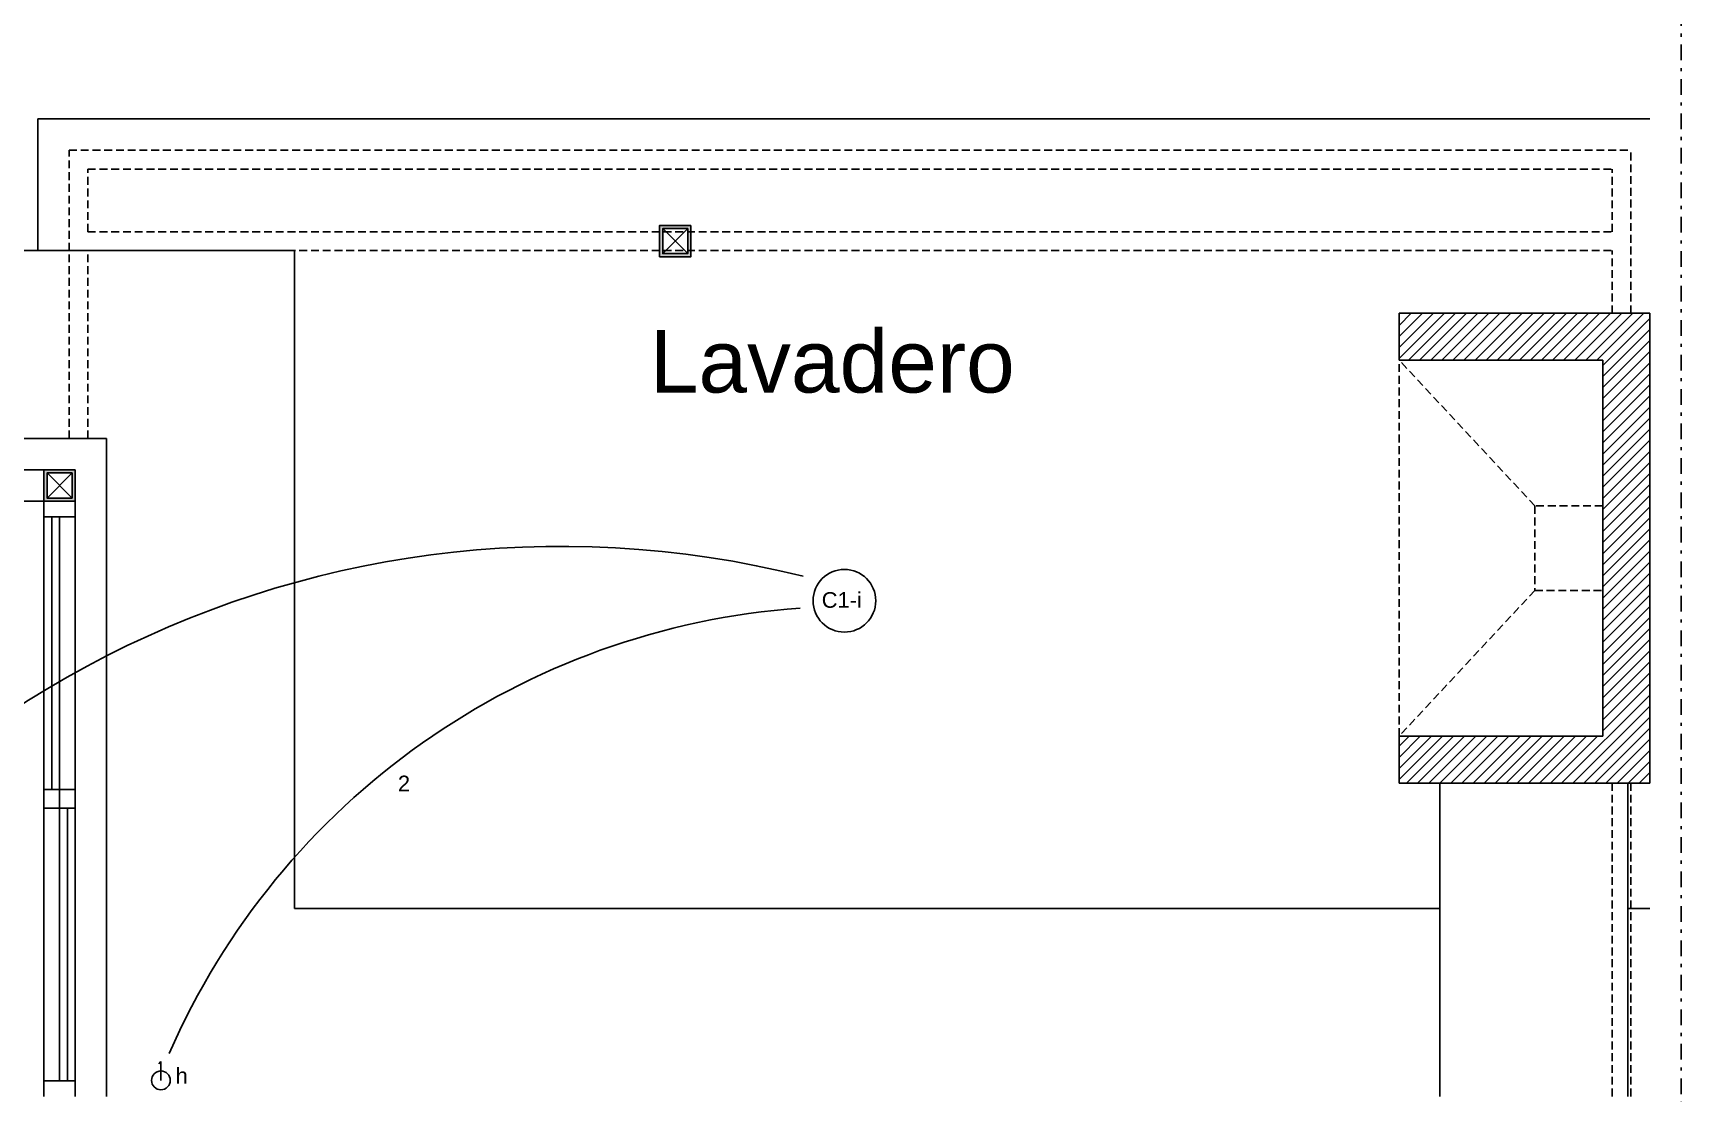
# Model space of a CAD drawing. Header units: millimetres. Extents: x -269 to 325, y -184 to 236.
# Drawn here: x -167.4 to -114.8, y 59.7 to 93.5 of the extents above; entities that cross this region are included whole.
import ezdxf

# ---------------------------------------------------------------- set-up
doc = ezdxf.new("R2010")
doc.units = ezdxf.units.MM
for name, pattern in [('ACAD_ISO10W100', [18, 12, -3, 0, -3]), ('RAYITAS', [0.375, 0.25, -0.125]), ('TRAZO_Y_PUNTO', [1, 0.5, -0.25, 0, -0.25])]:
    doc.linetypes.add(name, pattern=pattern)
for name, color, linetype in [('01', 1, 'Continuous'), ('02', 2, 'Continuous'), ('a futuro', 2, 'RAYITAS'), ('Eje Medianero', 2, 'ACAD_ISO10W100'), ('Equipamiento', 8, 'Continuous'), ('Hatch', 8, 'Continuous'), ('muros', 5, 'Continuous')]:
    doc.layers.add(name, color=color, linetype=linetype)
doc.styles.add('arial', font='arial.ttf', dxfattribs={"height": 0.15})
doc.styles.get("Standard").update_dxf_attribs({"font": 'arial.ttf'})

# ---------------------------------------------------------------- blocks, each defined once
blk = doc.blocks.new('PERFIL 10')
at = {"layer": 'Hatch'}
h = blk.add_hatch(color=256, dxfattribs=at)
h.dxf.hatch_style = 1
h.paths.add_polyline_path([(288.1204, 173.4378), (288.0204, 173.4378), (288.0204, 173.3378), (288.1204, 173.3378)])
h.paths.add_polyline_path([(288.1104, 173.4278), (288.1104, 173.3478), (288.0304, 173.3478), (288.0304, 173.4278)], flags=16)
at = {"layer": '02'}
for points in [[(288.0204, 173.4378), (288.1204, 173.4378), (288.1204, 173.3378), (288.0204, 173.3378)], [(288.0304, 173.4278), (288.1104, 173.4278), (288.1104, 173.3478), (288.0304, 173.3478)]]:
    blk.add_lwpolyline(points, close=True, dxfattribs=at)
blk = doc.blocks.new('shgfshfdgre')
at = {"layer": '01'}
for p, q in [((81.0388, 46.2248), (81.1188, 46.3048)), ((81.0388, 46.3048), (81.1188, 46.2248))]:
    blk.add_line(p, q, dxfattribs=at)
at = {"layer": 'a futuro', "xscale": -1}
blk.add_blockref('PERFIL 10', (369.1492, -127.123), dxfattribs=at)

msp = doc.modelspace()

# ---------------------------------------------------------------- hatches: boundary and pattern name
at = {"layer": 'Hatch'}
h = msp.add_hatch(dxfattribs=at)
h.set_pattern_fill('ANSI31', color=256, scale=2, style=0)
h.set_pattern_definition([(45, (-1450.53732, -476.0581), (-0.176776695, 0.176776695), [])])
h.paths.add_polyline_path([(-115.775, 84.59), (-123.775, 84.59), (-123.775, 83.09), (-117.275, 83.09), (-117.275, 71.09), (-123.775, 71.09), (-123.775, 69.59), (-115.775, 69.59)])

# ---------------------------------------------------------------- linework, layer by layer
at = {"color": 6}
for p, q in [((-163.291, 60.701), (-163.362, 60.631)), ((-163.291, 60.101), (-163.291, 60.701))]:
    msp.add_line(p, q, dxfattribs=at)
msp.add_circle((-141.476, 75.409), 1)
msp.add_circle((-163.291, 60.101), 0.3, dxfattribs=at)
at = {"color": 3}
msp.add_arc((-150.515, 45.239), 31.902, 75.9931, 160.649, dxfattribs=at)
at = {"color": 6}
msp.add_arc((-141.205, 51.414), 23.82, 94.0666, 156.3883, dxfattribs=at)
at = {"layer": '01'}
for p, q in [((-167.225, 90.79), (-115.775, 90.79)), ((-167.225, 86.59), (-167.225, 90.79)), ((-203.025, 86.59), (-159.025, 86.59)), ((-159.025, 86.59), (-159.025, 65.59)), ((-167.025, 79.59), (-195.025, 79.59)), ((-167.025, 78.59), (-195.025, 78.59)), ((-167.025, 59.59), (-167.025, 78.59)), ((-167.025, 60), (-167.025, 78.59)), ((-166.025, 59.59), (-166.025, 78.59)), ((-167.025, 78.09), (-166.025, 78.09)), ((-166.775, 69.39), (-166.775, 78.09)), ((-166.525, 78.09), (-166.525, 60.09)), ((-122.475, 59.59), (-122.475, 69.59)), ((-116.475, 59.59), (-116.475, 69.59)), ((-166.025, 69.39), (-167.025, 69.39)), ((-166.025, 68.79), (-167.025, 68.79)), ((-166.275, 60.09), (-166.275, 68.79)), ((-159.025, 65.59), (-122.475, 65.59)), ((-116.475, 65.59), (-115.775, 65.59)), ((-167.025, 60.09), (-166.025, 60.09))]:
    msp.add_line(p, q, dxfattribs=at)
at = {"layer": 'a futuro'}
for p, q in [((-166.225, 89.79), (-116.375, 89.79)), ((-166.225, 80.59), (-166.225, 89.79)), ((-116.375, 84.59), (-116.375, 89.79)), ((-165.625, 89.19), (-116.975, 89.19)), ((-165.625, 87.19), (-165.625, 89.19)), ((-116.975, 87.19), (-116.975, 89.19)), ((-165.625, 87.19), (-116.975, 87.19)), ((-165.625, 86.59), (-116.975, 86.59)), ((-165.625, 80.59), (-165.625, 86.59)), ((-116.975, 84.59), (-116.975, 86.59)), ((-123.775, 71.09), (-123.775, 83.09)), ((-119.44, 78.44), (-123.775, 83.09)), ((-119.44, 75.74), (-123.775, 71.09)), ((-116.975, 59.59), (-116.975, 69.59)), ((-116.375, 59.59), (-116.375, 69.59))]:
    msp.add_line(p, q, dxfattribs=at)
msp.add_lwpolyline([(-119.44, 75.74), (-117.275, 75.74), (-117.275, 78.44), (-119.44, 78.44)], close=True, dxfattribs=at)
at = {"layer": 'Eje Medianero', "linetype": 'TRAZO_Y_PUNTO'}
msp.add_line((-114.775, -88.835), (-114.775, 191.165), dxfattribs=at)
at = {"layer": 'Equipamiento'}
for q in [(-197.025, 80.59), (-165.025, 59.59)]:
    msp.add_line((-165.025, 80.59), q, dxfattribs=at)
at = {"layer": 'muros'}
for p, q in [((-123.775, 84.59), (-115.775, 84.59)), ((-123.775, 83.09), (-123.775, 84.59)), ((-115.775, 69.59), (-115.775, 84.59)), ((-123.775, 83.09), (-117.275, 83.09)), ((-117.275, 71.09), (-117.275, 83.09)), ((-123.775, 71.09), (-117.275, 71.09)), ((-123.775, 69.59), (-123.775, 71.09)), ((-123.775, 69.59), (-115.775, 69.59))]:
    msp.add_line(p, q, dxfattribs=at)

# ---------------------------------------------------------------- block references
at = {"layer": 'Hatch', "xscale": 10, "yscale": 10, "zscale": 10}
for p in [(-957.663, -375.756), (-977.313, -383.558)]:
    msp.add_blockref('shgfshfdgre', p, dxfattribs=at)

# ---------------------------------------------------------------- texts
at = {"color": 3, "char_height": 0.5, "attachment_point": 1}
for s, width, insert in [('C1-i', 0.22809, (-142.202, 75.686)), ('\\pxqc;{\\C6;2}', 1.59701, (-156.331, 69.828)), ('\\pxqc;{\\C6;h}', 1.59701, (-163.427, 60.498))]:
    msp.add_mtext_dynamic_manual_height_columns(s, width=width, gutter_width=12.5, heights=[0], dxfattribs=dict(at, insert=insert))
at = {"layer": '01', "insert": (-147.69, 84.057), "char_height": 2, "width": 21.82724, "attachment_point": 1, "style": 'arial'}
msp.add_mtext('Lavadero', dxfattribs=at)

doc.saveas('drawing.dxf')
